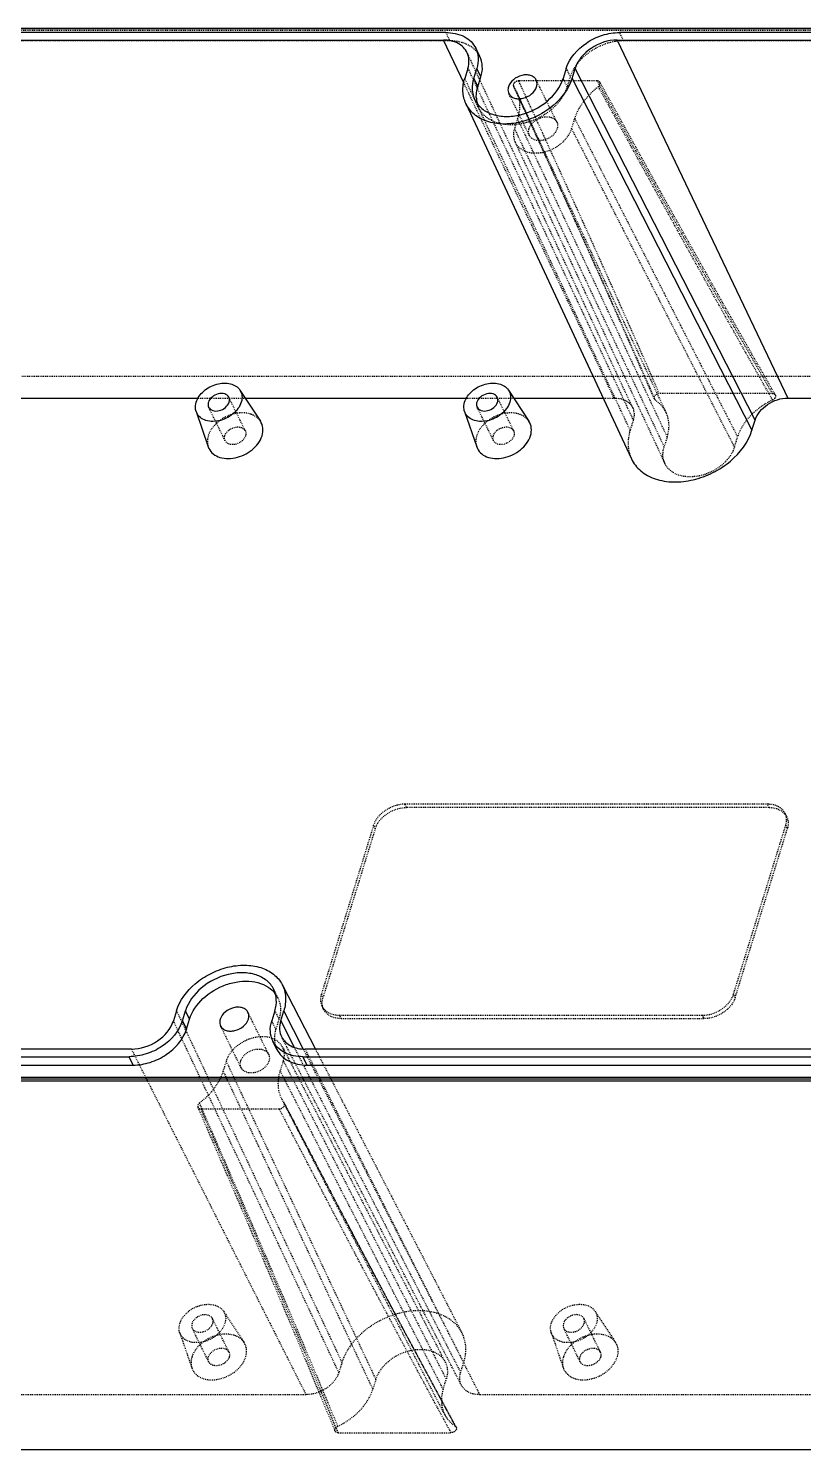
# Model space of a CAD drawing. Header units: millimetres. Extents: x 3202 to 5058, y 576 to 1424.
# Drawn here: x 3315 to 3401.2, y 1265.8 to 1424 of the extents above; entities that cross this region are included whole.
import ezdxf

# ---------------------------------------------------------------- set-up
doc = ezdxf.new("R2010")
doc.units = ezdxf.units.MM
doc.linetypes.add('HIDDEN', pattern=[0.2, 0.1, -0.1])
doc.layers.add('DEFAULT_2', color=8, linetype='HIDDEN')

msp = doc.modelspace()

# ---------------------------------------------------------------- linework, layer by layer
at = {"color": 7, "linetype": 'Continuous'}
for p, q in [((3472.348, 1424.018), (3271.843, 1424.018)), ((3472.176, 1423.964), (3271.684, 1423.964)), ((3279.42, 1422.719), (3361.129, 1422.719)), ((3361.39, 1423.565), (3279.681, 1423.565)), ((3363.428, 1417.898), (3361.129, 1422.719)), ((3380.471, 1422.719), (3399.476, 1382.869)), ((3380.471, 1422.719), (3462.18, 1422.719)), ((3462.441, 1423.565), (3380.732, 1423.565)), ((3365.191, 1420.884), (3364.734, 1421.816)), ((3363.859, 1419.57), (3363.512, 1418.449)), ((3364.506, 1418.449), (3364.853, 1419.57)), ((3365.31, 1418.637), (3364.853, 1419.57)), ((3374.8, 1419.57), (3374.454, 1418.449)), ((3375.448, 1418.449), (3375.794, 1419.57)), ((3395.822, 1380.408), (3375.794, 1419.57)), ((3364.506, 1418.449), (3364.964, 1417.516)), ((3364.964, 1417.516), (3365.31, 1418.637)), ((3375.448, 1418.449), (3395.476, 1379.287)), ((3363.634, 1415.656), (3382.058, 1376.115)), ((3338.488, 1383.756), (3340.772, 1380.288)), ((3368.363, 1383.756), (3370.648, 1380.288)), ((3309.206, 1382.869), (3333.863, 1382.869)), ((3333.616, 1381.365), (3334.961, 1377.436)), ((3339.072, 1382.869), (3363.739, 1382.869)), ((3363.491, 1381.365), (3364.837, 1377.436)), ((3368.948, 1382.869), (3378.911, 1382.869)), ((3399.476, 1382.869), (3405.08, 1382.869)), ((3395.476, 1379.287), (3395.822, 1380.408)), ((3343.19, 1317.565), (3346.897, 1310.379)), ((3331.436, 1314.65), (3331.09, 1313.529)), ((3332.084, 1313.529), (3332.43, 1314.65)), ((3332.084, 1313.529), (3332.541, 1312.596)), ((3332.888, 1313.717), (3332.43, 1314.65)), ((3332.541, 1312.596), (3332.888, 1313.717)), ((3342.377, 1314.65), (3342.031, 1313.529)), ((3343.025, 1313.529), (3343.371, 1314.65)), ((3343.025, 1313.529), (3344.522, 1310.601)), ((3345.54, 1310.409), (3343.371, 1314.65)), ((3326.413, 1310.379), (3244.704, 1310.379)), ((3342.608, 1310.349), (3342.15, 1311.282)), ((3427.464, 1310.379), (3345.755, 1310.379)), ((3244.443, 1309.534), (3326.152, 1309.534)), ((3244.9, 1308.601), (3326.609, 1308.601)), ((3326.609, 1308.601), (3326.152, 1309.534)), ((3345.494, 1309.534), (3427.203, 1309.534)), ((3345.494, 1309.534), (3345.951, 1308.601)), ((3345.951, 1308.601), (3427.66, 1308.601)), ((3235.623, 1307.27), (3436.115, 1307.27)), ((3235.714, 1307.083), (3436.207, 1307.083)), ((3235.634, 1306.843), (3436.139, 1306.843)), ((3235.838, 1265.794), (3474.396, 1265.794))]:
    msp.add_line(p, q, dxfattribs=at)
for centre, radius, start, end in [((3367.902, 1416.435), 3.107, 182.21193, 185.93515), ((3367.761, 1416.419), 2.965, 185.9003, 196.35665), ((3340.049, 1314.757), 2.981, 37.67143, 46.78213)]:
    msp.add_arc(centre, radius, start, end, dxfattribs=at)
for points, knots in [([(3363.783, 1421.304), (3363.681, 1421.521), (3363.393, 1421.932), (3362.531, 1422.558), (3361.689, 1422.719), (3361.129, 1422.719)], [0, 0, 0, 0, 0.2277932, 0.4666455, 1, 1, 1, 1]), ([(3361.39, 1423.565), (3362.092, 1423.565), (3363.145, 1423.365), (3364.233, 1422.593), (3364.602, 1422.085), (3364.734, 1421.815)], [0, 0, 0, 0, 0.53318, 0.7722657, 1, 1, 1, 1]), ([(3374.8, 1419.57), (3375.156, 1420.719), (3376.52, 1422.252), (3378.783, 1423.337), (3380.093, 1423.565), (3380.732, 1423.565)], [0, 0, 0, 0, 0.4803699, 0.7450852, 1, 1, 1, 1]), ([(3380.471, 1422.719), (3379.455, 1422.719), (3377.484, 1422.072), (3376.074, 1420.476), (3375.794, 1419.57)], [0, 0, 0, 0, 0.5169793, 1, 1, 1, 1]), ([(3363.859, 1419.57), (3363.949, 1419.861), (3364.04, 1420.455), (3363.903, 1421.047), (3363.783, 1421.304)], [0, 0, 0, 0, 0.5172504, 1, 1, 1, 1]), ([(3364.734, 1421.815), (3364.896, 1421.485), (3365.086, 1420.72), (3364.969, 1419.947), (3364.853, 1419.57)], [0, 0, 0, 0, 0.4825596, 1, 1, 1, 1]), ([(3365.31, 1418.637), (3365.427, 1419.015), (3365.544, 1419.787), (3365.354, 1420.552), (3365.192, 1420.883)], [0, 0, 0, 0, 0.5174404, 1, 1, 1, 1]), ([(3363.634, 1415.657), (3363.441, 1416.071), (3363.22, 1417.023), (3363.368, 1417.98), (3363.512, 1418.449)], [0, 0, 0, 0, 0.4826729, 1, 1, 1, 1]), ([(3375.448, 1418.449), (3375.084, 1417.272), (3373.838, 1415.645), (3371.655, 1414.224), (3369.74, 1413.516), (3367.796, 1413.289), (3365.997, 1413.568), (3364.513, 1414.352), (3363.846, 1415.202), (3363.634, 1415.657)], [0, 0, 0, 0, 0.2517246, 0.3912663, 0.5311011, 0.6646773, 0.7872106, 0.8976125, 1, 1, 1, 1]), ([(3364.506, 1418.449), (3364.383, 1418.049), (3364.259, 1417.231), (3364.46, 1416.421), (3364.632, 1416.07)], [0, 0, 0, 0, 0.5174217, 1, 1, 1, 1]), ([(3364.632, 1416.07), (3364.815, 1415.697), (3365.383, 1415.001), (3366.624, 1414.367), (3368.121, 1414.148), (3370.291, 1414.419), (3372.773, 1415.661), (3374.152, 1417.473), (3374.454, 1418.449)], [0, 0, 0, 0, 0.1026403, 0.2135286, 0.3365381, 0.4704418, 0.7481767, 1, 1, 1, 1]), ([(3371.464, 1418.266), (3371.406, 1418.383), (3371.227, 1418.602), (3370.836, 1418.801), (3370.365, 1418.87), (3369.682, 1418.784), (3368.901, 1418.394), (3368.467, 1417.823), (3368.372, 1417.516)], [0, 0, 0, 0, 0.1026051, 0.2134953, 0.336519, 0.4704336, 0.7481245, 1, 1, 1, 1]), ([(3371.503, 1417.516), (3371.523, 1417.581), (3371.58, 1417.828), (3371.546, 1418.099), (3371.464, 1418.266)], [0, 0, 0, 0, 0.2661503, 1, 1, 1, 1]), ([(3364.797, 1416.315), (3364.794, 1416.414), (3364.797, 1416.819), (3364.873, 1417.223), (3364.964, 1417.516)], [0, 0, 0, 0, 0.2427442, 1, 1, 1, 1]), ([(3368.372, 1417.516), (3368.352, 1417.452), (3368.295, 1417.205), (3368.33, 1416.934), (3368.412, 1416.767)], [0, 0, 0, 0, 0.2661503, 1, 1, 1, 1]), ([(3368.412, 1416.767), (3368.469, 1416.649), (3368.648, 1416.431), (3369.039, 1416.231), (3369.51, 1416.162), (3370.193, 1416.248), (3370.974, 1416.639), (3371.409, 1417.209), (3371.503, 1417.516)], [0, 0, 0, 0, 0.1026051, 0.2134953, 0.336519, 0.4704336, 0.7481245, 1, 1, 1, 1]), ([(3333.621, 1382.4), (3333.767, 1382.873), (3334.425, 1383.759), (3335.617, 1384.391), (3336.673, 1384.565), (3337.418, 1384.498), (3338.056, 1384.237), (3338.374, 1383.928), (3338.488, 1383.757)], [0, 0, 0, 0, 0.2493761, 0.5250874, 0.6593649, 0.7838416, 0.8965857, 1, 1, 1, 1]), ([(3363.496, 1382.4), (3363.642, 1382.873), (3364.3, 1383.759), (3365.492, 1384.391), (3366.549, 1384.565), (3367.293, 1384.498), (3367.931, 1384.237), (3368.25, 1383.928), (3368.363, 1383.757)], [0, 0, 0, 0, 0.2493761, 0.5250874, 0.6593649, 0.7838416, 0.8965857, 1, 1, 1, 1]), ([(3337.253, 1382.951), (3337.166, 1383.127), (3336.771, 1383.415), (3336.044, 1383.381), (3335.369, 1383.046), (3335.049, 1382.626), (3334.979, 1382.4)], [0, 0, 0, 0, 0.2106112, 0.4668577, 0.7464237, 1, 1, 1, 1]), ([(3337.282, 1382.4), (3337.297, 1382.447), (3337.338, 1382.629), (3337.313, 1382.828), (3337.253, 1382.951)], [0, 0, 0, 0, 0.2661503, 1, 1, 1, 1]), ([(3338.488, 1383.757), (3338.612, 1383.569), (3338.774, 1383.109), (3338.712, 1382.631), (3338.641, 1382.4)], [0, 0, 0, 0, 0.482583, 1, 1, 1, 1]), ([(3367.128, 1382.951), (3367.041, 1383.127), (3366.646, 1383.415), (3365.919, 1383.381), (3365.245, 1383.046), (3364.924, 1382.626), (3364.855, 1382.4)], [0, 0, 0, 0, 0.2106112, 0.4668577, 0.7464237, 1, 1, 1, 1]), ([(3367.157, 1382.4), (3367.172, 1382.447), (3367.214, 1382.629), (3367.188, 1382.828), (3367.128, 1382.951)], [0, 0, 0, 0, 0.2661503, 1, 1, 1, 1]), ([(3368.363, 1383.757), (3368.487, 1383.569), (3368.649, 1383.109), (3368.587, 1382.631), (3368.516, 1382.4)], [0, 0, 0, 0, 0.482583, 1, 1, 1, 1]), ([(3333.616, 1381.365), (3333.588, 1381.444), (3333.504, 1381.784), (3333.543, 1382.147), (3333.621, 1382.4)], [0, 0, 0, 0, 0.2405257, 1, 1, 1, 1]), ([(3338.641, 1382.4), (3338.483, 1381.889), (3337.748, 1380.947), (3336.436, 1380.327), (3335.305, 1380.231), (3334.542, 1380.388), (3333.933, 1380.769), (3333.685, 1381.161), (3333.616, 1381.365)], [0, 0, 0, 0, 0.2541863, 0.5336149, 0.6669543, 0.7883797, 0.8975693, 1, 1, 1, 1]), ([(3334.979, 1382.4), (3334.965, 1382.352), (3334.923, 1382.171), (3334.948, 1381.972), (3335.009, 1381.849)], [0, 0, 0, 0, 0.2661503, 1, 1, 1, 1]), ([(3335.009, 1381.849), (3335.095, 1381.673), (3335.491, 1381.385), (3336.218, 1381.419), (3336.892, 1381.754), (3337.212, 1382.174), (3337.282, 1382.4)], [0, 0, 0, 0, 0.2106112, 0.4668577, 0.7464237, 1, 1, 1, 1]), ([(3363.491, 1381.365), (3363.464, 1381.444), (3363.379, 1381.784), (3363.418, 1382.147), (3363.496, 1382.4)], [0, 0, 0, 0, 0.2405257, 1, 1, 1, 1]), ([(3368.516, 1382.4), (3368.358, 1381.889), (3367.623, 1380.947), (3366.311, 1380.327), (3365.18, 1380.231), (3364.418, 1380.388), (3363.808, 1380.769), (3363.561, 1381.161), (3363.491, 1381.365)], [0, 0, 0, 0, 0.2541863, 0.5336149, 0.6669543, 0.7883797, 0.8975693, 1, 1, 1, 1]), ([(3364.855, 1382.4), (3364.84, 1382.352), (3364.799, 1382.171), (3364.824, 1381.972), (3364.884, 1381.849)], [0, 0, 0, 0, 0.2661503, 1, 1, 1, 1]), ([(3364.884, 1381.849), (3364.971, 1381.673), (3365.366, 1381.385), (3366.093, 1381.419), (3366.767, 1381.754), (3367.088, 1382.174), (3367.157, 1382.4)], [0, 0, 0, 0, 0.2106112, 0.4668577, 0.7464237, 1, 1, 1, 1]), ([(3395.822, 1380.408), (3396.041, 1381.116), (3397.142, 1382.363), (3398.682, 1382.869), (3399.476, 1382.869)], [0, 0, 0, 0, 0.483021, 1, 1, 1, 1]), ([(3340.954, 1378.67), (3341.039, 1378.945), (3341.113, 1379.515), (3340.92, 1380.063), (3340.773, 1380.287)], [0, 0, 0, 0, 0.5175028, 1, 1, 1, 1]), ([(3370.83, 1378.67), (3370.915, 1378.945), (3370.988, 1379.515), (3370.796, 1380.063), (3370.648, 1380.287)], [0, 0, 0, 0, 0.5174998, 1, 1, 1, 1]), ([(3334.962, 1377.435), (3335.045, 1377.192), (3335.341, 1376.725), (3336.068, 1376.27), (3336.977, 1376.084), (3338.326, 1376.199), (3339.89, 1376.938), (3340.766, 1378.061), (3340.954, 1378.67)], [0, 0, 0, 0, 0.1024297, 0.2116228, 0.3330558, 0.4663969, 0.7458241, 1, 1, 1, 1]), ([(3364.837, 1377.435), (3364.921, 1377.192), (3365.216, 1376.725), (3365.943, 1376.27), (3366.852, 1376.084), (3368.201, 1376.199), (3369.765, 1376.938), (3370.642, 1378.061), (3370.83, 1378.67)], [0, 0, 0, 0, 0.1024297, 0.2116228, 0.3330558, 0.4663969, 0.7458241, 1, 1, 1, 1]), ([(3382.058, 1376.116), (3382.298, 1375.6), (3383.056, 1374.634), (3384.741, 1373.743), (3386.785, 1373.427), (3388.993, 1373.685), (3391.168, 1374.489), (3393.647, 1376.103), (3395.062, 1377.95), (3395.476, 1379.287)], [0, 0, 0, 0, 0.1023808, 0.2127792, 0.3353109, 0.4688848, 0.6087193, 0.748267, 1, 1, 1, 1]), ([(3331.436, 1314.65), (3331.795, 1315.812), (3333.018, 1317.422), (3335.166, 1318.84), (3337.056, 1319.558), (3338.981, 1319.808), (3340.773, 1319.563), (3342.267, 1318.825), (3342.962, 1318.006), (3343.19, 1317.564)], [0, 0, 0, 0, 0.2509669, 0.3900834, 0.5297186, 0.6634512, 0.786477, 0.8974523, 1, 1, 1, 1]), ([(3342.252, 1317.028), (3342.068, 1317.401), (3341.501, 1318.097), (3340.26, 1318.731), (3338.763, 1318.95), (3336.592, 1318.679), (3334.111, 1317.437), (3332.731, 1315.625), (3332.43, 1314.65)], [0, 0, 0, 0, 0.1026403, 0.2135286, 0.3365381, 0.4704418, 0.7481767, 1, 1, 1, 1]), ([(3332.888, 1313.717), (3333.156, 1314.585), (3334.32, 1316.23), (3336.457, 1317.488), (3338.394, 1317.953), (3339.811, 1317.969), (3341.086, 1317.65), (3341.803, 1317.199), (3342.09, 1316.929)], [0, 0, 0, 0, 0.2445959, 0.5160404, 0.6505449, 0.7773894, 0.8938006, 1, 1, 1, 1]), ([(3342.377, 1314.65), (3342.501, 1315.049), (3342.624, 1315.867), (3342.424, 1316.678), (3342.252, 1317.028)], [0, 0, 0, 0, 0.5174217, 1, 1, 1, 1]), ([(3343.19, 1317.564), (3343.409, 1317.139), (3343.671, 1316.146), (3343.523, 1315.14), (3343.371, 1314.65)], [0, 0, 0, 0, 0.4824955, 1, 1, 1, 1]), ([(3339.387, 1314.466), (3339.329, 1314.584), (3339.151, 1314.803), (3338.76, 1315.002), (3338.289, 1315.071), (3337.606, 1314.985), (3336.825, 1314.594), (3336.39, 1314.024), (3336.295, 1313.717)], [0, 0, 0, 0, 0.1026051, 0.2134953, 0.336519, 0.4704336, 0.7481245, 1, 1, 1, 1]), ([(3332.084, 1313.529), (3331.728, 1312.379), (3330.363, 1310.846), (3328.1, 1309.761), (3326.79, 1309.534), (3326.152, 1309.534)], [0, 0, 0, 0, 0.4803699, 0.7450852, 1, 1, 1, 1]), ([(3326.413, 1310.379), (3327.428, 1310.379), (3329.4, 1311.026), (3330.81, 1312.622), (3331.09, 1313.529)], [0, 0, 0, 0, 0.5169793, 1, 1, 1, 1]), ([(3336.295, 1313.717), (3336.276, 1313.653), (3336.219, 1313.406), (3336.253, 1313.135), (3336.335, 1312.968)], [0, 0, 0, 0, 0.2661503, 1, 1, 1, 1]), ([(3336.335, 1312.968), (3336.393, 1312.85), (3336.572, 1312.632), (3336.963, 1312.432), (3337.434, 1312.363), (3338.117, 1312.449), (3338.898, 1312.84), (3339.332, 1313.41), (3339.427, 1313.717)], [0, 0, 0, 0, 0.1026051, 0.2134953, 0.336519, 0.4704336, 0.7481245, 1, 1, 1, 1]), ([(3339.427, 1313.717), (3339.447, 1313.782), (3339.503, 1314.029), (3339.469, 1314.3), (3339.387, 1314.466)], [0, 0, 0, 0, 0.2661503, 1, 1, 1, 1]), ([(3342.15, 1311.283), (3341.987, 1311.613), (3341.798, 1312.378), (3341.914, 1313.151), (3342.031, 1313.529)], [0, 0, 0, 0, 0.4825596, 1, 1, 1, 1]), ([(3343.025, 1313.529), (3342.931, 1313.224), (3342.839, 1312.599), (3343.002, 1311.983), (3343.138, 1311.719)], [0, 0, 0, 0, 0.5174549, 1, 1, 1, 1]), ([(3326.609, 1308.601), (3327.248, 1308.601), (3328.558, 1308.829), (3330.821, 1309.914), (3332.186, 1311.446), (3332.541, 1312.596)], [0, 0, 0, 0, 0.2549147, 0.51963, 1, 1, 1, 1]), ([(3343.138, 1311.719), (3343.245, 1311.512), (3343.54, 1311.122), (3344.392, 1310.531), (3345.209, 1310.379), (3345.755, 1310.379)], [0, 0, 0, 0, 0.2276807, 0.4669224, 1, 1, 1, 1]), ([(3345.494, 1309.534), (3344.792, 1309.534), (3343.739, 1309.733), (3342.651, 1310.505), (3342.282, 1311.013), (3342.15, 1311.283)], [0, 0, 0, 0, 0.53318, 0.7722657, 1, 1, 1, 1]), ([(3342.607, 1310.35), (3342.739, 1310.081), (3343.109, 1309.572), (3344.197, 1308.8), (3345.249, 1308.601), (3345.951, 1308.601)], [0, 0, 0, 0, 0.2277342, 0.4668199, 1, 1, 1, 1])]:
    msp.add_open_spline(points, degree=3, knots=knots, dxfattribs=at)
at = {"layer": 'DEFAULT_2', "color": 8, "linetype": 'HIDDEN'}
for p, q in [((3472.268, 1423.777), (3271.775, 1423.777)), ((3361.847, 1422.632), (3280.138, 1422.632)), ((3361.39, 1423.565), (3361.847, 1422.632)), ((3381.19, 1422.632), (3380.732, 1423.565)), ((3462.899, 1422.632), (3381.19, 1422.632)), ((3382.207, 1381.762), (3363.783, 1421.303)), ((3363.859, 1419.57), (3382.266, 1380.408)), ((3374.8, 1419.57), (3375.258, 1418.637)), ((3380.133, 1382.869), (3363.428, 1417.898)), ((3381.92, 1379.287), (3363.512, 1418.449)), ((3378.232, 1418.18), (3369.511, 1418.18)), ((3369.911, 1417.31), (3369.511, 1418.18)), ((3373.752, 1413.603), (3371.464, 1418.265)), ((3374.911, 1417.516), (3374.454, 1418.449)), ((3375.258, 1418.637), (3374.911, 1417.516)), ((3370.699, 1412.105), (3368.411, 1416.767)), ((3368.938, 1417.576), (3368.96, 1417.535)), ((3368.96, 1417.535), (3369.259, 1417.009)), ((3385.927, 1381.237), (3369.258, 1417.012)), ((3370.341, 1416.373), (3369.911, 1417.31)), ((3371.015, 1414.905), (3370.341, 1416.373)), ((3365.09, 1415.137), (3364.632, 1416.07)), ((3371.504, 1413.837), (3371.015, 1414.905)), ((3369.39, 1413.975), (3369.044, 1412.854)), ((3386.045, 1378.543), (3369.39, 1413.975)), ((3375.407, 1412.854), (3375.753, 1413.975)), ((3375.753, 1413.975), (3393.874, 1378.543)), ((3369.044, 1412.854), (3385.698, 1377.422)), ((3369.109, 1411.365), (3385.778, 1375.59)), ((3393.527, 1377.422), (3375.407, 1412.854)), ((3511.311, 1385.251), (3272.753, 1385.251)), ((3339.083, 1379.221), (3337.253, 1382.95)), ((3368.958, 1379.221), (3367.128, 1382.95)), ((3397.74, 1383.371), (3385.162, 1383.371)), ((3333.863, 1382.869), (3339.072, 1382.869)), ((3336.839, 1378.119), (3335.009, 1381.849)), ((3363.739, 1382.869), (3368.948, 1382.869)), ((3366.714, 1378.119), (3364.884, 1381.849)), ((3378.911, 1382.869), (3380.133, 1382.869)), ((3384.689, 1382.651), (3384.589, 1382.768)), ((3382.266, 1380.408), (3381.92, 1379.287)), ((3386.045, 1378.543), (3385.698, 1377.422)), ((3393.527, 1377.422), (3393.874, 1378.543)), ((3356.851, 1337.646), (3357.034, 1337.273)), ((3397.194, 1337.646), (3356.851, 1337.646)), ((3397.377, 1337.273), (3357.034, 1337.273)), ((3397.377, 1337.273), (3397.194, 1337.646)), ((3399.161, 1336.617), (3399.344, 1336.244)), ((3353.362, 1335.296), (3347.552, 1316.496)), ((3353.545, 1334.923), (3347.735, 1316.123)), ((3353.545, 1334.923), (3353.362, 1335.296)), ((3393.421, 1316.496), (3399.231, 1335.296)), ((3393.604, 1316.123), (3399.414, 1334.923)), ((3399.231, 1335.296), (3399.414, 1334.923)), ((3342.709, 1316.096), (3342.251, 1317.028)), ((3347.552, 1316.496), (3347.735, 1316.123)), ((3393.604, 1316.123), (3393.421, 1316.496)), ((3347.622, 1315.174), (3347.805, 1314.801)), ((3349.497, 1274.367), (3331.09, 1313.529)), ((3331.436, 1314.65), (3349.843, 1275.488)), ((3341.675, 1309.804), (3339.387, 1314.466)), ((3342.489, 1312.596), (3342.031, 1313.529)), ((3342.377, 1314.65), (3342.835, 1313.717)), ((3342.835, 1313.717), (3342.489, 1312.596)), ((3349.772, 1313.773), (3349.589, 1314.146)), ((3349.589, 1314.146), (3389.932, 1314.146)), ((3349.772, 1313.773), (3390.115, 1313.773)), ((3389.932, 1314.146), (3390.115, 1313.773)), ((3338.623, 1308.306), (3336.335, 1312.968)), ((3363.141, 1272.954), (3343.138, 1311.719)), ((3326.413, 1310.379), (3345.843, 1271.907)), ((3343.234, 1310.609), (3361.332, 1275.535)), ((3344.522, 1310.601), (3363.053, 1274.367)), ((3363.399, 1275.488), (3345.54, 1310.409)), ((3365.186, 1271.907), (3345.755, 1310.379)), ((3346.897, 1310.379), (3363.193, 1278.799)), ((3336.968, 1309.055), (3336.621, 1307.934)), ((3353.622, 1273.623), (3336.968, 1309.055)), ((3342.984, 1307.934), (3343.33, 1309.055)), ((3343.33, 1309.055), (3361.451, 1273.623)), ((3336.621, 1307.934), (3353.276, 1272.502)), ((3361.105, 1272.502), (3342.984, 1307.934)), ((3343.415, 1304.374), (3343.18, 1304.768)), ((3361.28, 1269.69), (3343.182, 1304.764)), ((3343.431, 1304.345), (3343.415, 1304.374)), ((3334.143, 1303.729), (3342.864, 1303.729)), ((3337.263, 1276.656), (3335.433, 1280.385)), ((3336.668, 1281.191), (3338.953, 1277.723)), ((3378.605, 1276.656), (3376.775, 1280.385)), ((3378.01, 1281.191), (3380.294, 1277.723)), ((3331.796, 1278.8), (3333.142, 1274.871)), ((3335.019, 1275.554), (3333.189, 1279.284)), ((3373.137, 1278.8), (3374.483, 1274.871)), ((3376.361, 1275.554), (3374.53, 1279.284)), ((3349.843, 1275.488), (3349.497, 1274.367)), ((3363.053, 1274.367), (3363.399, 1275.488)), ((3353.622, 1273.623), (3353.276, 1272.502)), ((3361.105, 1272.502), (3361.451, 1273.623)), ((3345.843, 1271.907), (3264.134, 1271.907)), ((3446.895, 1271.907), (3365.186, 1271.907)), ((3361.648, 1269.891), (3362.46, 1268.394)), ((3349.409, 1267.674), (3361.987, 1267.674)), ((3362.46, 1268.394), (3362.55, 1268.299))]:
    msp.add_line(p, q, dxfattribs=at)
for points in [[(3398.062, 1383.214), (3392.145, 1393.598), (3385.532, 1405.406), (3378.553, 1418.021)], [(3368.937, 1417.575), (3374.705, 1404.953), (3380.02, 1393.145), (3384.589, 1382.768)], [(3333.809, 1303.913), (3339.436, 1290.842), (3344.618, 1278.613), (3349.073, 1267.861)], [(3362.55, 1268.299), (3356.753, 1279.046), (3350.273, 1291.273), (3343.431, 1304.345)]]:
    msp.add_lwpolyline(points, dxfattribs=at)
for centre, radius, start, end in [((3367.63, 1416.383), 2.83, 196.40923, 206.11235), ((3340.15, 1314.837), 2.852, 26.19215, 37.64445)]:
    msp.add_arc(centre, radius, start, end, dxfattribs=at)
for points, knots in [([(3365.192, 1420.883), (3365.06, 1421.152), (3364.69, 1421.661), (3363.602, 1422.433), (3362.549, 1422.632), (3361.847, 1422.632)], [0, 0, 0, 0, 0.2277342, 0.4668199, 1, 1, 1, 1]), ([(3381.19, 1422.632), (3380.551, 1422.632), (3379.241, 1422.405), (3376.978, 1421.319), (3375.613, 1419.787), (3375.258, 1418.637)], [0, 0, 0, 0, 0.2549147, 0.51963, 1, 1, 1, 1]), ([(3369.511, 1418.18), (3369.425, 1418.179), (3369.25, 1418.139), (3369.038, 1417.994), (3368.907, 1417.793), (3368.91, 1417.636), (3368.937, 1417.575)], [0, 0, 0, 0, 0.2710063, 0.5461326, 0.7916332, 1, 1, 1, 1]), ([(3378.553, 1418.021), (3378.539, 1418.046), (3378.461, 1418.144), (3378.326, 1418.179), (3378.232, 1418.18)], [0, 0, 0, 0, 0.2303599, 1, 1, 1, 1]), ([(3397.74, 1383.371), (3394.412, 1389.148), (3387.873, 1400.731), (3381.432, 1412.368), (3378.232, 1418.18)], [0, 0, 0, 0, 0.5012228, 1, 1, 1, 1]), ([(3378.384, 1417.535), (3378.464, 1417.597), (3378.593, 1417.742), (3378.593, 1417.949), (3378.553, 1418.021)], [0, 0, 0, 0, 0.5510282, 1, 1, 1, 1]), ([(3374.911, 1417.516), (3374.61, 1416.541), (3373.23, 1414.729), (3370.749, 1413.487), (3368.579, 1413.216), (3367.082, 1413.434), (3365.84, 1414.069), (3365.273, 1414.764), (3365.09, 1415.138)], [0, 0, 0, 0, 0.251812, 0.5295395, 0.6634467, 0.7864587, 0.8973519, 1, 1, 1, 1]), ([(3368.96, 1417.536), (3371.632, 1411.73), (3376.934, 1400.129), (3382.143, 1388.485), (3384.689, 1382.652)], [0, 0, 0, 0, 0.5010531, 1, 1, 1, 1]), ([(3369.259, 1417.009), (3369.469, 1416.558), (3369.709, 1415.524), (3369.548, 1414.484), (3369.39, 1413.975)], [0, 0, 0, 0, 0.4827505, 1, 1, 1, 1]), ([(3375.753, 1413.975), (3375.856, 1414.307), (3376.433, 1415.687), (3377.479, 1416.84), (3378.384, 1417.535)], [0, 0, 0, 0, 0.2329874, 1, 1, 1, 1]), ([(3397.768, 1382.652), (3394.468, 1388.444), (3387.977, 1400.056), (3381.568, 1411.713), (3378.384, 1417.536)], [0, 0, 0, 0, 0.5011294, 1, 1, 1, 1]), ([(3370.66, 1412.854), (3370.754, 1413.161), (3371.189, 1413.731), (3371.97, 1414.122), (3372.653, 1414.208), (3373.124, 1414.139), (3373.515, 1413.94), (3373.694, 1413.721), (3373.751, 1413.603)], [0, 0, 0, 0, 0.2518561, 0.5295352, 0.6634557, 0.7864829, 0.8973816, 1, 1, 1, 1]), ([(3385.162, 1383.371), (3384.055, 1385.913), (3379.579, 1396.102), (3374.983, 1406.239), (3371.504, 1413.837)], [0, 0, 0, 0, 0.2490953, 1, 1, 1, 1]), ([(3373.751, 1413.603), (3373.778, 1413.548), (3373.867, 1413.309), (3373.848, 1413.038), (3373.791, 1412.854)], [0, 0, 0, 0, 0.2411566, 1, 1, 1, 1]), ([(3369.044, 1412.854), (3368.967, 1412.604), (3368.888, 1412.093), (3369.006, 1411.585), (3369.11, 1411.364)], [0, 0, 0, 0, 0.5172503, 1, 1, 1, 1]), ([(3369.11, 1411.364), (3369.223, 1411.122), (3369.579, 1410.669), (3370.37, 1410.252), (3371.329, 1410.103), (3372.724, 1410.269), (3374.323, 1411.062), (3375.213, 1412.227), (3375.407, 1412.854)], [0, 0, 0, 0, 0.102565, 0.2131832, 0.3359624, 0.4697952, 0.7477979, 1, 1, 1, 1]), ([(3370.699, 1412.105), (3370.672, 1412.16), (3370.584, 1412.399), (3370.603, 1412.67), (3370.66, 1412.854)], [0, 0, 0, 0, 0.2411566, 1, 1, 1, 1]), ([(3373.791, 1412.854), (3373.696, 1412.547), (3373.262, 1411.977), (3372.481, 1411.586), (3371.798, 1411.5), (3371.327, 1411.569), (3370.936, 1411.769), (3370.757, 1411.987), (3370.699, 1412.105)], [0, 0, 0, 0, 0.2518561, 0.5295352, 0.6634557, 0.7864829, 0.8973816, 1, 1, 1, 1]), ([(3384.588, 1382.768), (3384.544, 1382.866), (3384.609, 1383.146), (3384.825, 1383.288), (3384.952, 1383.333)], [0, 0, 0, 0, 0.4431221, 1, 1, 1, 1]), ([(3397.74, 1383.371), (3397.775, 1383.372), (3397.896, 1383.361), (3398.018, 1383.29), (3398.061, 1383.214)], [0, 0, 0, 0, 0.2814044, 1, 1, 1, 1]), ([(3398.061, 1383.214), (3398.111, 1383.126), (3398.079, 1382.855), (3397.884, 1382.706), (3397.768, 1382.651)], [0, 0, 0, 0, 0.4412699, 1, 1, 1, 1]), ([(3380.133, 1382.869), (3380.571, 1382.869), (3381.411, 1382.719), (3382.047, 1382.106), (3382.207, 1381.763)], [0, 0, 0, 0, 0.5366448, 1, 1, 1, 1]), ([(3382.207, 1381.763), (3382.301, 1381.562), (3382.408, 1381.1), (3382.336, 1380.635), (3382.266, 1380.408)], [0, 0, 0, 0, 0.4827496, 1, 1, 1, 1]), ([(3385.927, 1381.237), (3385.862, 1381.377), (3385.555, 1381.931), (3385.086, 1382.388), (3384.689, 1382.651)], [0, 0, 0, 0, 0.2459017, 1, 1, 1, 1]), ([(3397.768, 1382.651), (3396.851, 1382.219), (3395.235, 1381.094), (3394.143, 1379.415), (3393.874, 1378.543)], [0, 0, 0, 0, 0.5264751, 1, 1, 1, 1]), ([(3340.773, 1380.287), (3340.638, 1380.492), (3340.258, 1380.86), (3339.498, 1381.173), (3338.61, 1381.252), (3337.349, 1381.045), (3335.927, 1380.292), (3335.142, 1379.235), (3334.968, 1378.67)], [0, 0, 0, 0, 0.1034004, 0.2161211, 0.3405851, 0.4748593, 0.7506072, 1, 1, 1, 1]), ([(3370.648, 1380.287), (3370.513, 1380.492), (3370.134, 1380.86), (3369.373, 1381.173), (3368.485, 1381.252), (3367.225, 1381.045), (3365.803, 1380.292), (3365.017, 1379.235), (3364.843, 1378.67)], [0, 0, 0, 0, 0.1034074, 0.2161188, 0.3405672, 0.4748343, 0.7505929, 1, 1, 1, 1]), ([(3386.045, 1378.543), (3386.184, 1378.995), (3386.327, 1379.919), (3386.114, 1380.837), (3385.927, 1381.237)], [0, 0, 0, 0, 0.5173551, 1, 1, 1, 1]), ([(3334.968, 1378.67), (3334.935, 1378.565), (3334.838, 1378.161), (3334.863, 1377.724), (3334.962, 1377.435)], [0, 0, 0, 0, 0.264448, 1, 1, 1, 1]), ([(3336.839, 1378.119), (3336.819, 1378.16), (3336.754, 1378.336), (3336.768, 1378.535), (3336.81, 1378.67)], [0, 0, 0, 0, 0.2411566, 1, 1, 1, 1]), ([(3336.81, 1378.67), (3336.879, 1378.896), (3337.2, 1379.316), (3337.874, 1379.651), (3338.601, 1379.685), (3338.996, 1379.397), (3339.083, 1379.221)], [0, 0, 0, 0, 0.2535571, 0.5331117, 0.7893681, 1, 1, 1, 1]), ([(3339.112, 1378.67), (3339.043, 1378.444), (3338.722, 1378.024), (3338.048, 1377.689), (3337.321, 1377.655), (3336.926, 1377.943), (3336.839, 1378.119)], [0, 0, 0, 0, 0.2535571, 0.5331117, 0.7893681, 1, 1, 1, 1]), ([(3339.083, 1379.221), (3339.103, 1379.181), (3339.168, 1379.005), (3339.154, 1378.805), (3339.112, 1378.67)], [0, 0, 0, 0, 0.2411566, 1, 1, 1, 1]), ([(3364.843, 1378.67), (3364.81, 1378.565), (3364.714, 1378.161), (3364.738, 1377.724), (3364.837, 1377.435)], [0, 0, 0, 0, 0.264448, 1, 1, 1, 1]), ([(3366.714, 1378.119), (3366.694, 1378.16), (3366.629, 1378.336), (3366.643, 1378.535), (3366.685, 1378.67)], [0, 0, 0, 0, 0.2411566, 1, 1, 1, 1]), ([(3366.685, 1378.67), (3366.755, 1378.896), (3367.075, 1379.316), (3367.749, 1379.651), (3368.476, 1379.685), (3368.872, 1379.397), (3368.958, 1379.221)], [0, 0, 0, 0, 0.2535571, 0.5331117, 0.7893681, 1, 1, 1, 1]), ([(3368.988, 1378.67), (3368.918, 1378.444), (3368.598, 1378.024), (3367.923, 1377.689), (3367.196, 1377.655), (3366.801, 1377.943), (3366.714, 1378.119)], [0, 0, 0, 0, 0.2535571, 0.5331117, 0.7893681, 1, 1, 1, 1]), ([(3368.958, 1379.221), (3368.978, 1379.181), (3369.043, 1379.005), (3369.029, 1378.805), (3368.988, 1378.67)], [0, 0, 0, 0, 0.2411566, 1, 1, 1, 1]), ([(3381.92, 1379.287), (3381.755, 1378.755), (3381.587, 1377.668), (3381.838, 1376.587), (3382.058, 1376.116)], [0, 0, 0, 0, 0.5173365, 1, 1, 1, 1]), ([(3385.779, 1375.588), (3385.652, 1375.861), (3385.506, 1376.486), (3385.603, 1377.115), (3385.698, 1377.422)], [0, 0, 0, 0, 0.4827693, 1, 1, 1, 1]), ([(3393.527, 1377.422), (3393.289, 1376.65), (3392.194, 1375.218), (3390.227, 1374.242), (3388.51, 1374.037), (3387.33, 1374.22), (3386.356, 1374.733), (3385.918, 1375.291), (3385.779, 1375.588)], [0, 0, 0, 0, 0.2521802, 0.5301816, 0.6640169, 0.7867986, 0.8974259, 1, 1, 1, 1]), ([(3356.851, 1337.646), (3356.094, 1337.646), (3354.623, 1337.163), (3353.571, 1335.972), (3353.362, 1335.296)], [0, 0, 0, 0, 0.5169793, 1, 1, 1, 1]), ([(3353.545, 1334.923), (3353.754, 1335.599), (3354.806, 1336.79), (3356.277, 1337.273), (3357.034, 1337.273)], [0, 0, 0, 0, 0.483021, 1, 1, 1, 1]), ([(3399.16, 1336.618), (3399.003, 1336.938), (3398.397, 1337.506), (3397.607, 1337.646), (3397.194, 1337.646)], [0, 0, 0, 0, 0.4636048, 1, 1, 1, 1]), ([(3397.377, 1337.273), (3397.79, 1337.273), (3398.58, 1337.133), (3399.186, 1336.565), (3399.343, 1336.245)], [0, 0, 0, 0, 0.5363954, 1, 1, 1, 1]), ([(3399.231, 1335.296), (3399.299, 1335.518), (3399.368, 1335.973), (3399.256, 1336.423), (3399.16, 1336.618)], [0, 0, 0, 0, 0.5173655, 1, 1, 1, 1]), ([(3399.343, 1336.245), (3399.439, 1336.05), (3399.551, 1335.6), (3399.483, 1335.145), (3399.414, 1334.923)], [0, 0, 0, 0, 0.4826345, 1, 1, 1, 1]), ([(3347.552, 1316.496), (3347.484, 1316.274), (3347.415, 1315.819), (3347.527, 1315.368), (3347.623, 1315.173)], [0, 0, 0, 0, 0.5173655, 1, 1, 1, 1]), ([(3389.932, 1314.146), (3390.69, 1314.146), (3392.16, 1314.629), (3393.212, 1315.819), (3393.421, 1316.496)], [0, 0, 0, 0, 0.5169793, 1, 1, 1, 1]), ([(3342.709, 1316.095), (3342.881, 1315.745), (3343.082, 1314.935), (3342.959, 1314.117), (3342.835, 1313.717)], [0, 0, 0, 0, 0.4825901, 1, 1, 1, 1]), ([(3347.623, 1315.173), (3347.78, 1314.853), (3348.386, 1314.285), (3349.177, 1314.146), (3349.589, 1314.146)], [0, 0, 0, 0, 0.4636048, 1, 1, 1, 1]), ([(3347.806, 1314.8), (3347.71, 1314.995), (3347.598, 1315.446), (3347.667, 1315.901), (3347.735, 1316.123)], [0, 0, 0, 0, 0.4826345, 1, 1, 1, 1]), ([(3393.604, 1316.123), (3393.395, 1315.446), (3392.343, 1314.256), (3390.873, 1313.773), (3390.115, 1313.773)], [0, 0, 0, 0, 0.483021, 1, 1, 1, 1]), ([(3349.772, 1313.773), (3349.36, 1313.773), (3348.569, 1313.912), (3347.963, 1314.48), (3347.806, 1314.8)], [0, 0, 0, 0, 0.5363954, 1, 1, 1, 1]), ([(3343.233, 1310.61), (3343.111, 1310.845), (3342.741, 1311.282), (3341.944, 1311.675), (3340.989, 1311.805), (3339.608, 1311.624), (3338.034, 1310.828), (3337.159, 1309.675), (3336.968, 1309.055)], [0, 0, 0, 0, 0.1027226, 0.2139027, 0.3371626, 0.471142, 0.7485584, 1, 1, 1, 1]), ([(3342.489, 1312.596), (3342.372, 1312.219), (3342.255, 1311.446), (3342.445, 1310.681), (3342.607, 1310.35)], [0, 0, 0, 0, 0.5174404, 1, 1, 1, 1]), ([(3338.583, 1309.055), (3338.678, 1309.362), (3339.112, 1309.932), (3339.893, 1310.323), (3340.576, 1310.409), (3341.048, 1310.34), (3341.438, 1310.141), (3341.617, 1309.922), (3341.675, 1309.804)], [0, 0, 0, 0, 0.2518561, 0.5295352, 0.6634557, 0.7864829, 0.8973816, 1, 1, 1, 1]), ([(3343.33, 1309.055), (3343.411, 1309.317), (3343.49, 1309.854), (3343.35, 1310.383), (3343.233, 1310.61)], [0, 0, 0, 0, 0.517456, 1, 1, 1, 1]), ([(3338.623, 1308.306), (3338.596, 1308.361), (3338.507, 1308.6), (3338.526, 1308.871), (3338.583, 1309.055)], [0, 0, 0, 0, 0.2411566, 1, 1, 1, 1]), ([(3341.715, 1309.055), (3341.62, 1308.748), (3341.186, 1308.178), (3340.405, 1307.787), (3339.722, 1307.701), (3339.25, 1307.77), (3338.86, 1307.97), (3338.681, 1308.188), (3338.623, 1308.306)], [0, 0, 0, 0, 0.2518561, 0.5295352, 0.6634557, 0.7864829, 0.8973816, 1, 1, 1, 1]), ([(3341.675, 1309.804), (3341.702, 1309.749), (3341.791, 1309.51), (3341.772, 1309.239), (3341.715, 1309.055)], [0, 0, 0, 0, 0.2411566, 1, 1, 1, 1]), ([(3336.621, 1307.934), (3336.519, 1307.603), (3335.942, 1306.222), (3334.896, 1305.069), (3333.99, 1304.374)], [0, 0, 0, 0, 0.2329874, 1, 1, 1, 1]), ([(3343.18, 1304.768), (3342.942, 1305.23), (3342.658, 1306.308), (3342.819, 1307.401), (3342.984, 1307.934)], [0, 0, 0, 0, 0.4825892, 1, 1, 1, 1]), ([(3333.99, 1304.374), (3333.914, 1304.316), (3333.792, 1304.179), (3333.779, 1303.985), (3333.809, 1303.913)], [0, 0, 0, 0, 0.5487209, 1, 1, 1, 1]), ([(3333.809, 1303.913), (3333.834, 1303.856), (3333.935, 1303.754), (3334.072, 1303.73), (3334.143, 1303.729)], [0, 0, 0, 0, 0.4629289, 1, 1, 1, 1]), ([(3349.381, 1268.394), (3346.891, 1274.407), (3341.793, 1286.415), (3336.604, 1298.383), (3333.99, 1304.373)], [0, 0, 0, 0, 0.4989263, 1, 1, 1, 1]), ([(3342.864, 1303.729), (3342.951, 1303.73), (3343.129, 1303.771), (3343.342, 1303.92), (3343.472, 1304.126), (3343.462, 1304.286), (3343.432, 1304.345)], [0, 0, 0, 0, 0.272094, 0.547767, 0.7924174, 1, 1, 1, 1]), ([(3343.415, 1304.373), (3346.41, 1298.617), (3352.438, 1287.097), (3358.546, 1275.618), (3361.648, 1269.891)], [0, 0, 0, 0, 0.4990853, 1, 1, 1, 1]), ([(3349.409, 1267.674), (3346.948, 1273.702), (3341.898, 1285.738), (3336.741, 1297.727), (3334.143, 1303.729)], [0, 0, 0, 0, 0.4988711, 1, 1, 1, 1]), ([(3361.987, 1267.674), (3360.355, 1270.673), (3353.894, 1282.645), (3347.567, 1294.689), (3342.864, 1303.729)], [0, 0, 0, 0, 0.2509338, 1, 1, 1, 1]), ([(3331.801, 1279.835), (3331.947, 1280.308), (3332.605, 1281.194), (3333.797, 1281.826), (3334.854, 1282), (3335.598, 1281.933), (3336.236, 1281.672), (3336.555, 1281.363), (3336.668, 1281.192)], [0, 0, 0, 0, 0.2493761, 0.5250874, 0.6593649, 0.7838416, 0.8965857, 1, 1, 1, 1]), ([(3373.143, 1279.835), (3373.289, 1280.308), (3373.947, 1281.194), (3375.139, 1281.826), (3376.195, 1282), (3376.94, 1281.933), (3377.577, 1281.672), (3377.896, 1281.363), (3378.009, 1281.192)], [0, 0, 0, 0, 0.2493761, 0.5250874, 0.6593649, 0.7838416, 0.8965857, 1, 1, 1, 1]), ([(3335.433, 1280.386), (3335.346, 1280.562), (3334.951, 1280.85), (3334.224, 1280.816), (3333.55, 1280.481), (3333.229, 1280.061), (3333.16, 1279.835)], [0, 0, 0, 0, 0.2106112, 0.4668577, 0.7464237, 1, 1, 1, 1]), ([(3335.462, 1279.835), (3335.477, 1279.882), (3335.519, 1280.064), (3335.493, 1280.263), (3335.433, 1280.386)], [0, 0, 0, 0, 0.2661503, 1, 1, 1, 1]), ([(3336.668, 1281.192), (3336.792, 1281.004), (3336.954, 1280.544), (3336.892, 1280.066), (3336.821, 1279.835)], [0, 0, 0, 0, 0.482583, 1, 1, 1, 1]), ([(3363.193, 1278.798), (3362.934, 1279.3), (3362.146, 1280.23), (3360.448, 1281.069), (3358.412, 1281.347), (3356.226, 1281.063), (3354.08, 1280.248), (3351.641, 1278.637), (3350.252, 1276.809), (3349.843, 1275.488)], [0, 0, 0, 0, 0.1025411, 0.2135131, 0.3365374, 0.4702675, 0.6099025, 0.749025, 1, 1, 1, 1]), ([(3376.774, 1280.386), (3376.688, 1280.562), (3376.292, 1280.85), (3375.565, 1280.816), (3374.891, 1280.481), (3374.571, 1280.061), (3374.501, 1279.835)], [0, 0, 0, 0, 0.2106112, 0.4668577, 0.7464237, 1, 1, 1, 1]), ([(3376.804, 1279.835), (3376.818, 1279.882), (3376.86, 1280.064), (3376.835, 1280.263), (3376.774, 1280.386)], [0, 0, 0, 0, 0.2661503, 1, 1, 1, 1]), ([(3378.009, 1281.192), (3378.133, 1281.004), (3378.296, 1280.544), (3378.234, 1280.066), (3378.162, 1279.835)], [0, 0, 0, 0, 0.482583, 1, 1, 1, 1]), ([(3331.796, 1278.8), (3331.769, 1278.879), (3331.684, 1279.219), (3331.723, 1279.582), (3331.801, 1279.835)], [0, 0, 0, 0, 0.2405257, 1, 1, 1, 1]), ([(3336.821, 1279.835), (3336.663, 1279.324), (3335.928, 1278.382), (3334.616, 1277.762), (3333.485, 1277.666), (3332.723, 1277.823), (3332.113, 1278.204), (3331.866, 1278.596), (3331.796, 1278.8)], [0, 0, 0, 0, 0.2541863, 0.5336149, 0.6669543, 0.7883797, 0.8975693, 1, 1, 1, 1]), ([(3333.16, 1279.835), (3333.145, 1279.787), (3333.104, 1279.606), (3333.129, 1279.407), (3333.189, 1279.284)], [0, 0, 0, 0, 0.2661503, 1, 1, 1, 1]), ([(3338.953, 1277.722), (3338.818, 1277.927), (3338.438, 1278.295), (3337.678, 1278.608), (3336.79, 1278.687), (3335.53, 1278.48), (3334.107, 1277.727), (3333.322, 1276.67), (3333.148, 1276.105)], [0, 0, 0, 0, 0.1034004, 0.2161211, 0.3405851, 0.4748593, 0.7506072, 1, 1, 1, 1]), ([(3333.189, 1279.284), (3333.276, 1279.108), (3333.671, 1278.82), (3334.398, 1278.854), (3335.072, 1279.189), (3335.393, 1279.609), (3335.462, 1279.835)], [0, 0, 0, 0, 0.2106112, 0.4668577, 0.7464237, 1, 1, 1, 1]), ([(3363.399, 1275.488), (3363.571, 1276.045), (3363.74, 1277.188), (3363.442, 1278.315), (3363.193, 1278.798)], [0, 0, 0, 0, 0.5175132, 1, 1, 1, 1]), ([(3373.137, 1278.8), (3373.11, 1278.879), (3373.026, 1279.219), (3373.064, 1279.582), (3373.143, 1279.835)], [0, 0, 0, 0, 0.2405257, 1, 1, 1, 1]), ([(3378.162, 1279.835), (3378.005, 1279.324), (3377.27, 1278.382), (3375.958, 1277.762), (3374.827, 1277.666), (3374.064, 1277.823), (3373.455, 1278.204), (3373.207, 1278.596), (3373.137, 1278.8)], [0, 0, 0, 0, 0.2541863, 0.5336149, 0.6669543, 0.7883797, 0.8975693, 1, 1, 1, 1]), ([(3374.501, 1279.835), (3374.486, 1279.787), (3374.445, 1279.606), (3374.47, 1279.407), (3374.53, 1279.284)], [0, 0, 0, 0, 0.2661503, 1, 1, 1, 1]), ([(3380.294, 1277.722), (3380.159, 1277.927), (3379.78, 1278.295), (3379.02, 1278.608), (3378.131, 1278.687), (3376.871, 1278.48), (3375.449, 1277.727), (3374.664, 1276.67), (3374.489, 1276.105)], [0, 0, 0, 0, 0.1034004, 0.2161211, 0.3405851, 0.4748593, 0.7506072, 1, 1, 1, 1]), ([(3374.53, 1279.284), (3374.617, 1279.108), (3375.013, 1278.82), (3375.74, 1278.854), (3376.414, 1279.189), (3376.734, 1279.609), (3376.804, 1279.835)], [0, 0, 0, 0, 0.2106112, 0.4668577, 0.7464237, 1, 1, 1, 1]), ([(3334.99, 1276.105), (3335.06, 1276.331), (3335.38, 1276.751), (3336.054, 1277.086), (3336.781, 1277.12), (3337.177, 1276.832), (3337.263, 1276.656)], [0, 0, 0, 0, 0.2535571, 0.5331117, 0.7893681, 1, 1, 1, 1]), ([(3339.135, 1276.105), (3339.22, 1276.38), (3339.293, 1276.95), (3339.101, 1277.498), (3338.953, 1277.722)], [0, 0, 0, 0, 0.5175028, 1, 1, 1, 1]), ([(3357.598, 1276.856), (3357.99, 1276.933), (3358.761, 1276.998), (3359.858, 1276.805), (3360.766, 1276.322), (3361.189, 1275.811), (3361.331, 1275.536)], [0, 0, 0, 0, 0.2833929, 0.5440028, 0.7802881, 1, 1, 1, 1]), ([(3376.331, 1276.105), (3376.401, 1276.331), (3376.721, 1276.751), (3377.396, 1277.086), (3378.123, 1277.12), (3378.518, 1276.832), (3378.605, 1276.656)], [0, 0, 0, 0, 0.2535571, 0.5331117, 0.7893681, 1, 1, 1, 1]), ([(3380.476, 1276.105), (3380.561, 1276.38), (3380.635, 1276.95), (3380.442, 1277.498), (3380.294, 1277.722)], [0, 0, 0, 0, 0.5175028, 1, 1, 1, 1]), ([(3333.148, 1276.105), (3333.115, 1276), (3333.019, 1275.596), (3333.043, 1275.159), (3333.142, 1274.87)], [0, 0, 0, 0, 0.2644434, 1, 1, 1, 1]), ([(3333.142, 1274.87), (3333.225, 1274.627), (3333.521, 1274.16), (3334.247, 1273.705), (3335.157, 1273.519), (3336.506, 1273.633), (3338.07, 1274.373), (3338.947, 1275.496), (3339.135, 1276.105)], [0, 0, 0, 0, 0.1024369, 0.2116269, 0.3330431, 0.4663729, 0.7458088, 1, 1, 1, 1]), ([(3335.019, 1275.554), (3334.999, 1275.595), (3334.934, 1275.771), (3334.948, 1275.97), (3334.99, 1276.105)], [0, 0, 0, 0, 0.2411566, 1, 1, 1, 1]), ([(3337.293, 1276.105), (3337.223, 1275.879), (3336.903, 1275.459), (3336.228, 1275.124), (3335.501, 1275.09), (3335.106, 1275.378), (3335.019, 1275.554)], [0, 0, 0, 0, 0.2535571, 0.5331117, 0.7893681, 1, 1, 1, 1]), ([(3337.263, 1276.656), (3337.283, 1276.616), (3337.348, 1276.44), (3337.334, 1276.24), (3337.293, 1276.105)], [0, 0, 0, 0, 0.2411566, 1, 1, 1, 1]), ([(3353.622, 1273.623), (3353.87, 1274.427), (3355.03, 1275.907), (3356.692, 1276.677), (3357.598, 1276.856)], [0, 0, 0, 0, 0.4765366, 1, 1, 1, 1]), ([(3361.331, 1275.536), (3361.476, 1275.257), (3361.648, 1274.606), (3361.55, 1273.945), (3361.451, 1273.623)], [0, 0, 0, 0, 0.4825641, 1, 1, 1, 1]), ([(3374.489, 1276.105), (3374.457, 1276), (3374.36, 1275.596), (3374.384, 1275.159), (3374.483, 1274.87)], [0, 0, 0, 0, 0.2644434, 1, 1, 1, 1]), ([(3374.483, 1274.87), (3374.567, 1274.627), (3374.862, 1274.16), (3375.589, 1273.705), (3376.498, 1273.519), (3377.847, 1273.633), (3379.411, 1274.373), (3380.288, 1275.496), (3380.476, 1276.105)], [0, 0, 0, 0, 0.1024369, 0.2116269, 0.3330431, 0.4663729, 0.7458088, 1, 1, 1, 1]), ([(3376.361, 1275.554), (3376.341, 1275.595), (3376.276, 1275.771), (3376.29, 1275.97), (3376.331, 1276.105)], [0, 0, 0, 0, 0.2411566, 1, 1, 1, 1]), ([(3378.634, 1276.105), (3378.564, 1275.879), (3378.244, 1275.459), (3377.57, 1275.124), (3376.843, 1275.09), (3376.447, 1275.378), (3376.361, 1275.554)], [0, 0, 0, 0, 0.2535571, 0.5331117, 0.7893681, 1, 1, 1, 1]), ([(3378.605, 1276.656), (3378.625, 1276.616), (3378.69, 1276.44), (3378.676, 1276.24), (3378.634, 1276.105)], [0, 0, 0, 0, 0.2411566, 1, 1, 1, 1]), ([(3349.497, 1274.367), (3349.278, 1273.659), (3348.177, 1272.412), (3346.637, 1271.907), (3345.843, 1271.907)], [0, 0, 0, 0, 0.483021, 1, 1, 1, 1]), ([(3363.141, 1272.953), (3363.035, 1273.16), (3362.907, 1273.641), (3362.979, 1274.129), (3363.053, 1274.367)], [0, 0, 0, 0, 0.4825452, 1, 1, 1, 1]), ([(3349.381, 1268.394), (3350.298, 1268.826), (3351.914, 1269.951), (3353.006, 1271.631), (3353.276, 1272.502)], [0, 0, 0, 0, 0.5264751, 1, 1, 1, 1]), ([(3361.105, 1272.502), (3360.958, 1272.029), (3360.815, 1271.058), (3361.068, 1270.101), (3361.28, 1269.691)], [0, 0, 0, 0, 0.5175303, 1, 1, 1, 1]), ([(3365.186, 1271.907), (3364.759, 1271.907), (3363.943, 1272.049), (3363.311, 1272.626), (3363.141, 1272.953)], [0, 0, 0, 0, 0.5361267, 1, 1, 1, 1]), ([(3361.28, 1269.691), (3361.346, 1269.562), (3361.65, 1269.057), (3362.091, 1268.64), (3362.46, 1268.394)], [0, 0, 0, 0, 0.2456284, 1, 1, 1, 1]), ([(3349.074, 1267.861), (3349.037, 1267.952), (3349.086, 1268.201), (3349.271, 1268.343), (3349.381, 1268.394)], [0, 0, 0, 0, 0.4451357, 1, 1, 1, 1]), ([(3349.409, 1267.674), (3349.337, 1267.674), (3349.199, 1267.699), (3349.097, 1267.804), (3349.074, 1267.861)], [0, 0, 0, 0, 0.5371757, 1, 1, 1, 1]), ([(3362.55, 1268.299), (3362.583, 1268.24), (3362.599, 1268.079), (3362.47, 1267.869), (3362.255, 1267.717), (3362.076, 1267.674), (3361.987, 1267.674)], [0, 0, 0, 0, 0.2069751, 0.4509786, 0.7270296, 1, 1, 1, 1])]:
    msp.add_open_spline(points, degree=3, knots=knots, dxfattribs=at)
msp.add_open_spline([(3384.952, 1383.333), (3385.019, 1383.357), (3385.091, 1383.372), (3385.162, 1383.371)], degree=3, dxfattribs=at)

doc.saveas('drawing.dxf')
